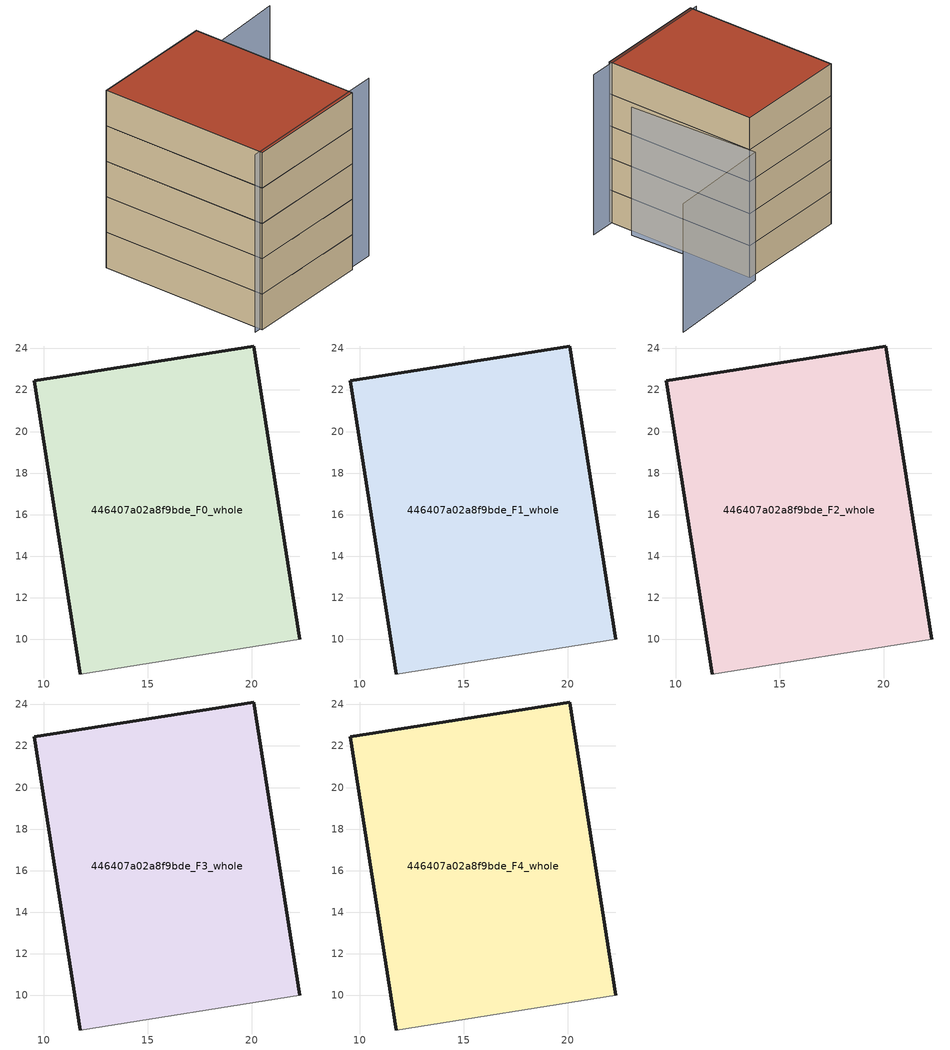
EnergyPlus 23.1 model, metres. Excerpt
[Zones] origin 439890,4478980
446407a02a8f9bde_F0_whole
 floor ground (EU_floor_Construction): 22.32,10 20.09,24.12 9.54,22.46 11.77,8.33 z0
 wall outside (EU_wall_Construction): 11.77,8.33 9.54,22.46 20.09,24.12 22.32,10 z0:3
 wall adiabatic (EU_wall_Construction): 22.32,10 11.77,8.33 z0:3
446407a02a8f9bde_F1_whole
 floor to 446407a02a8f9bde_F0_whole (EU_floor_Construction): 22.32,10 20.09,24.12 9.54,22.46 11.76,8.33 z3
 wall outside (EU_wall_Construction): 11.77,8.33 9.54,22.46 20.09,24.12 22.32,10 z3:6
 wall adiabatic (EU_wall_Construction): 22.32,10 11.77,8.33 z3:6
446407a02a8f9bde_F2_whole
 floor to 446407a02a8f9bde_F1_whole (EU_floor_Construction): 22.32,10 20.09,24.12 9.54,22.46 11.76,8.33 z6
 wall outside (EU_wall_Construction): 11.77,8.33 9.54,22.46 20.09,24.12 22.32,10 z6:9
 wall adiabatic (EU_wall_Construction): 22.32,10 11.77,8.33 z6:9
446407a02a8f9bde_F3_whole
 floor to 446407a02a8f9bde_F2_whole (EU_floor_Construction): 22.32,10 20.09,24.12 9.54,22.46 11.76,8.33 z9
 wall outside (EU_wall_Construction): 11.77,8.33 9.54,22.46 20.09,24.12 22.32,10 z9:12
 wall adiabatic (EU_wall_Construction): 22.32,10 11.77,8.33 z9:12
446407a02a8f9bde_F4_whole
 floor to 446407a02a8f9bde_F3_whole (EU_floor_Construction): 22.32,10 20.09,24.12 9.54,22.46 11.76,8.33 z12
 wall outside (EU_wall_Construction): 11.77,8.33 9.54,22.46 20.09,24.12 22.32,10 z12:15
 wall adiabatic (EU_wall_Construction): 22.32,10 11.77,8.33 z12:15
 roof outside (EU_roof_Construction): 20.09,24.12 22.32,10 11.77,8.33 9.54,22.46 z15
shading: 11.22,8.46 24.6,10.65 z0:15; 22.39,12.75 20.02,24.68 / 20.02,24.68 29.75,26.61 z0:12
[Building]
EU S2 Campaign: North Axis=0; Terrain=City; Solar Distribution=FullExterior
[Site:Location]
Madrid: Latitude=40.5; Longitude=-3.5; Time Zone=1; Elevation=609
[SizingPeriod:WeatherFileDays]
AnnualSizingPeriod: Begin Month=1; Begin Day of Month=1; End Month=12; End Day of Month=31; Day of Week for Start Day=Monday; Use Weather File Daylight Saving Period=No; Use Weather File Rain and Snow Indicators=No
[MATERIAL]
EU_InternalMass_Material: Roughness=MediumRough; Thickness=0.1; Conductivity=1; Density=1800; Specific Heat=900; Thermal Absorptance=0.9; Solar Absorptance=0.7; Visible Absorptance=0.7
[MATERIAL:NOMASS] Roughness=MediumRough; Thermal Absorptance=0.9; Solar Absorptance=0.7; Visible Absorptance=0.7
Name | Thermal Resistance
EU_wall_NoMass | 0.609216
EU_roof_NoMass | 0.513268
EU_floor_NoMass | 0.568163
[CONSTRUCTION]
EU_wall_Construction: EU_wall_NoMass
EU_roof_Construction: EU_roof_NoMass
EU_floor_Construction: EU_floor_NoMass
EU_InternalMass_Construction: EU_InternalMass_Material
[ZONE] Type=1; Multiplier=1; Ceiling Height=autocalculate; Volume=458.128; Floor Area=autocalculate; Part of Total Floor Area=Yes
446407a02a8f9bde_F0_whole; 446407a02a8f9bde_F1_whole; 446407a02a8f9bde_F2_whole; 446407a02a8f9bde_F3_whole; 446407a02a8f9bde_F4_whole
[INTERNALMASS] Construction=EU_InternalMass_Construction; Surface Area=152.709
Name | Zone or ZoneList
446407a02a8f9bde_F0_whole_EU_InternalMass | 446407a02a8f9bde_F0_whole
446407a02a8f9bde_F1_whole_EU_InternalMass | 446407a02a8f9bde_F1_whole
446407a02a8f9bde_F2_whole_EU_InternalMass | 446407a02a8f9bde_F2_whole
446407a02a8f9bde_F3_whole_EU_InternalMass | 446407a02a8f9bde_F3_whole
446407a02a8f9bde_F4_whole_EU_InternalMass | 446407a02a8f9bde_F4_whole
[OTHEREQUIPMENT] Fuel Type=Electricity; Design Level Calculation Method=Watts/Area; Power per Zone Floor Area=1; Fraction Latent=0; Fraction Radiant=0; Fraction Lost=0; Carbon Dioxide Generation Rate=0; EndUse Subcategory=EU_Step8_InternalGains
Name | Zone or ZoneList or Space or SpaceList | Schedule
EU_Step8_InternalGain_446407a02a8f9bde_F0_whole_f000 | 446407a02a8f9bde_F0_whole | EU_Step8_GainSchedule_446407a02a8f9bde_F0_whole_f000
EU_Step8_InternalGain_446407a02a8f9bde_F1_whole_f000 | 446407a02a8f9bde_F1_whole | EU_Step8_GainSchedule_446407a02a8f9bde_F1_whole_f000
EU_Step8_InternalGain_446407a02a8f9bde_F2_whole_f000 | 446407a02a8f9bde_F2_whole | EU_Step8_GainSchedule_446407a02a8f9bde_F2_whole_f000
EU_Step8_InternalGain_446407a02a8f9bde_F3_whole_f000 | 446407a02a8f9bde_F3_whole | EU_Step8_GainSchedule_446407a02a8f9bde_F3_whole_f000
EU_Step8_InternalGain_446407a02a8f9bde_F4_whole_f000 | 446407a02a8f9bde_F4_whole | EU_Step8_GainSchedule_446407a02a8f9bde_F4_whole_f000
[ZONEVENTILATION:DESIGNFLOWRATE] Schedule=EU_AlwaysOn; Design Flow Rate Calculation Method=AirChanges/Hour; Air Changes per Hour=0.752966; Ventilation Type=Natural; Fan Pressure Rise=0; Fan Total Efficiency=1; Constant Term Coefficient=1; Temperature Term Coefficient=0; Velocity Term Coefficient=0; Velocity Squared Term Coefficient=0; Minimum Indoor Temperature=-100; Maximum Indoor Temperature=100; Delta Temperature=-100; Minimum Outdoor Temperature=-100; Maximum Outdoor Temperature=100; Maximum Wind Speed=40
Name | Zone or ZoneList or Space or SpaceList
EU_ConstantAir_446407a02a8f9bde_F0_whole | 446407a02a8f9bde_F0_whole
EU_ConstantAir_446407a02a8f9bde_F1_whole | 446407a02a8f9bde_F1_whole
EU_ConstantAir_446407a02a8f9bde_F2_whole | 446407a02a8f9bde_F2_whole
EU_ConstantAir_446407a02a8f9bde_F3_whole | 446407a02a8f9bde_F3_whole
EU_ConstantAir_446407a02a8f9bde_F4_whole | 446407a02a8f9bde_F4_whole
[HVACTEMPLATE:THERMOSTAT] Constant Heating Setpoint=20; Constant Cooling Setpoint=50
EU_HeatOnly_446407a02a8f9bde_F0_whole; EU_HeatOnly_446407a02a8f9bde_F1_whole; EU_HeatOnly_446407a02a8f9bde_F2_whole; EU_HeatOnly_446407a02a8f9bde_F3_whole; EU_HeatOnly_446407a02a8f9bde_F4_whole
[HVACTEMPLATE:ZONE:IDEALLOADSAIRSYSTEM] System Availability Schedule=EU_AlwaysOn; Maximum Heating Supply Air Temperature=50; Minimum Cooling Supply Air Temperature=13; Maximum Heating Supply Air Humidity Ratio=0.0156; Minimum Cooling Supply Air Humidity Ratio=0.0077; Heating Limit=NoLimit; Cooling Limit=NoLimit; Heating Availability Schedule=EU_AlwaysOn; Cooling Availability Schedule=EU_CoolingOff; Dehumidification Control Type=ConstantSensibleHeatRatio; Cooling Sensible Heat Ratio=0.7; Dehumidification Setpoint=60; Humidification Control Type=None; Humidification Setpoint=30; Outdoor Air Method=None; Outdoor Air Flow Rate per Person=0.00944; Outdoor Air Flow Rate per Zone Floor Area=0; Outdoor Air Flow Rate per Zone=0; Demand Controlled Ventilation Type=None; Outdoor Air Economizer Type=NoEconomizer; Heat Recovery Type=None; Sensible Heat Recovery Effectiveness=0.7; Latent Heat Recovery Effectiveness=0.65
Name | Template Thermostat
446407a02a8f9bde_F0_whole | EU_HeatOnly_446407a02a8f9bde_F0_whole
446407a02a8f9bde_F1_whole | EU_HeatOnly_446407a02a8f9bde_F1_whole
446407a02a8f9bde_F2_whole | EU_HeatOnly_446407a02a8f9bde_F2_whole
446407a02a8f9bde_F3_whole | EU_HeatOnly_446407a02a8f9bde_F3_whole
446407a02a8f9bde_F4_whole | EU_HeatOnly_446407a02a8f9bde_F4_whole
[SIZING:ZONE] Zone Cooling Design Supply Air Temperature Input Method=SupplyAirTemperature; Zone Cooling Design Supply Air Temperature=13; Zone Heating Design Supply Air Temperature Input Method=SupplyAirTemperature; Zone Heating Design Supply Air Temperature=50; Zone Cooling Design Supply Air Humidity Ratio=0.008; Zone Heating Design Supply Air Humidity Ratio=0.008; Cooling Design Air Flow Method=DesignDay; Cooling Design Air Flow Rate=0; Cooling Minimum Air Flow per Zone Floor Area=0.000762; Cooling Minimum Air Flow=0; Cooling Minimum Air Flow Fraction=0.2; Heating Design Air Flow Method=DesignDay; Heating Design Air Flow Rate=0; Heating Maximum Air Flow per Zone Floor Area=0.002032; Heating Maximum Air Flow=0.141576; Heating Maximum Air Flow Fraction=0.3; Account for Dedicated Outdoor Air System=No; Dedicated Outdoor Air System Control Strategy=NeutralSupplyAir; Dedicated Outdoor Air Low Setpoint Temperature for Design=autosize; Dedicated Outdoor Air High Setpoint Temperature for Design=autosize; Zone Load Sizing Method=Sensible Load Only No Latent Load; Zone Latent Cooling Design Supply Air Humidity Ratio Input Method=HumidityRatioDifference; Zone Cooling Design Supply Air Humidity Ratio Difference=0.005; Zone Latent Heating Design Supply Air Humidity Ratio Input Method=HumidityRatioDifference; Zone Humidification Design Supply Air Humidity Ratio Difference=0.005
446407a02a8f9bde_F0_whole; 446407a02a8f9bde_F1_whole; 446407a02a8f9bde_F2_whole; 446407a02a8f9bde_F3_whole; 446407a02a8f9bde_F4_whole
[SCHEDULE:CONSTANT]
Name | Hourly Value
EU_AlwaysOn | 1
EU_CoolingOff | 0
[SCHEDULE:FILE] Column Number=1; Rows to Skip at Top=0; Number of Hours of Data=8760; Column Separator=Comma; Interpolate to Timestep=No; Minutes per Item=60; Adjust Schedule for Daylight Savings=Yes
Name | File
EU_Step8_GainSchedule_446407a02a8f9bde_F0_whole_f000 | ../../schedules/446407a02a8f9bde/446407a02a8f9bde_F0_whole_f000_gain.csv
EU_Step8_GainSchedule_446407a02a8f9bde_F1_whole_f000 | ../../schedules/446407a02a8f9bde/446407a02a8f9bde_F1_whole_f000_gain.csv
EU_Step8_GainSchedule_446407a02a8f9bde_F2_whole_f000 | ../../schedules/446407a02a8f9bde/446407a02a8f9bde_F2_whole_f000_gain.csv
EU_Step8_GainSchedule_446407a02a8f9bde_F3_whole_f000 | ../../schedules/446407a02a8f9bde/446407a02a8f9bde_F3_whole_f000_gain.csv
EU_Step8_GainSchedule_446407a02a8f9bde_F4_whole_f000 | ../../schedules/446407a02a8f9bde/446407a02a8f9bde_F4_whole_f000_gain.csv
